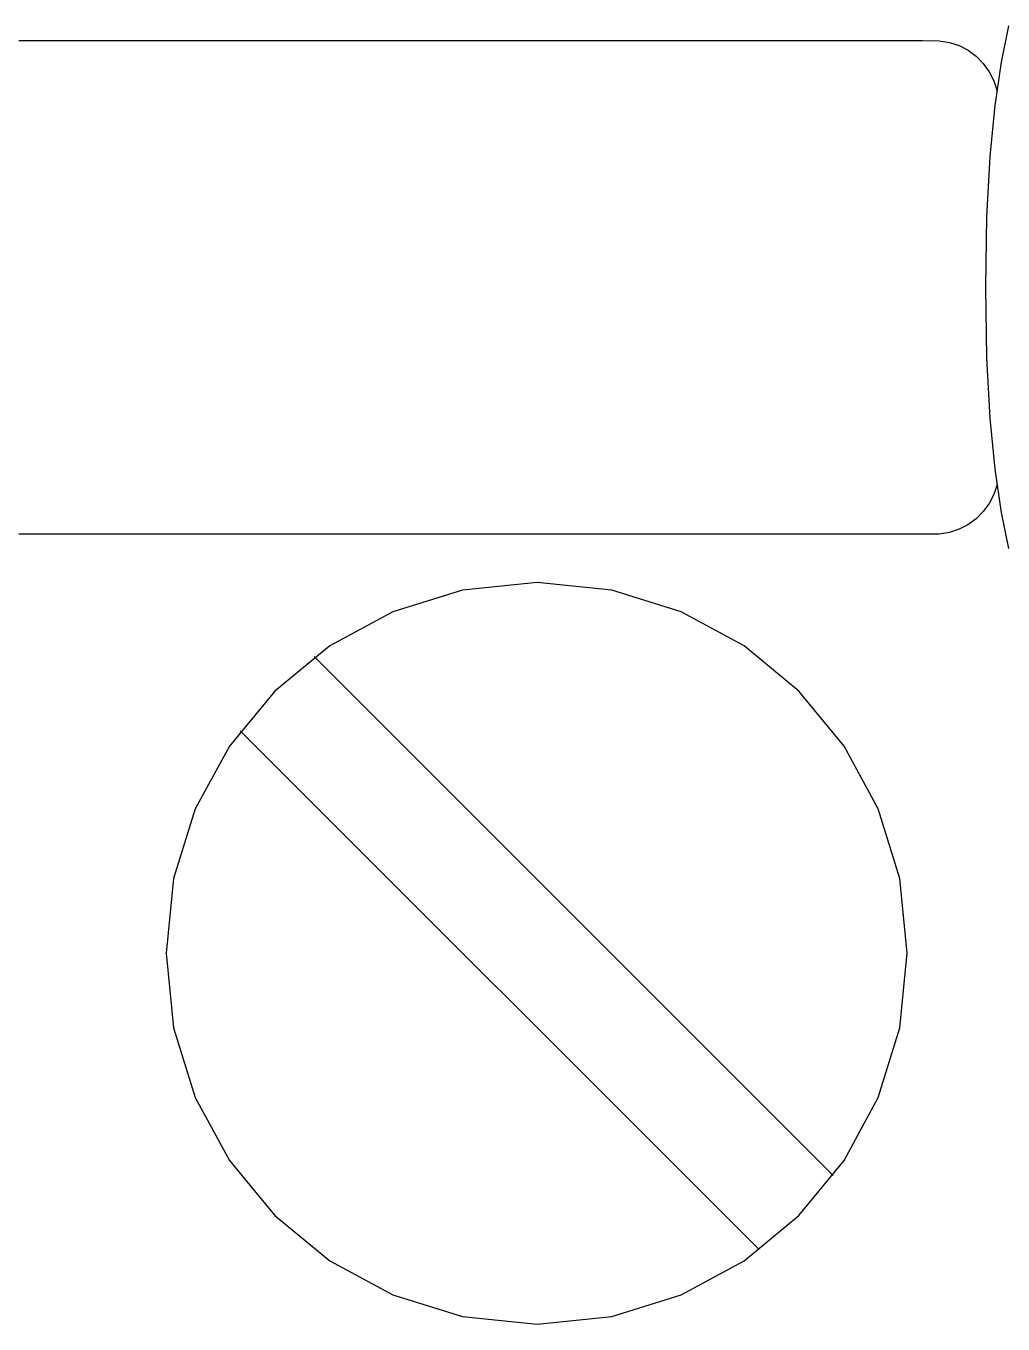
# Model space of a CAD drawing. Extents: x 1 to 47.7, y 0.2 to 35.
# Drawn here: x 34.989 to 35.43, y 6.567 to 7.153 of the extents above; entities that cross this region are included whole.
import ezdxf

# ---------------------------------------------------------------- set-up
doc = ezdxf.new("R2010")
doc.units = 0
doc.header["$MEASUREMENT"] = 0
for name, color, linetype in [('5_1___24__TARGET_LEDS___12', 7, 'CONTINUOUS'), ('6_2___8__INDEPENDENT_INPUT', 7, 'CONTINUOUS'), ('6_3___8__OPTOISO_INDEPENDE', 7, 'CONTINUOUS'), ('6_4___24__OPTOISO_INDEPEND', 7, 'CONTINUOUS'), ('6_5___8__INDEPENDENT_INPUT', 7, 'CONTINUOUS'), ('6_6___8__INDEPENDENT_INPUT', 7, 'CONTINUOUS'), ('6_7___8__OPTOISO_INDEPENDE', 7, 'CONTINUOUS'), ('6_8___8__OPTOISO_INDEPENDE', 7, 'CONTINUOUS')]:
    doc.layers.add(name, color=color, linetype=linetype)

msp = doc.modelspace()

# ---------------------------------------------------------------- linework, layer by layer
at = {"layer": '5_1___24__TARGET_LEDS___12'}
for points in [[(35.43313, 6.91733), (35.42978, 6.9337), (35.42689, 6.95316), (35.42463, 6.97623), (35.42316, 7.00343), (35.42263, 7.0353), (35.42316, 7.06715), (35.42463, 7.09435), (35.42689, 7.11742), (35.42978, 7.13688), (35.43313, 7.15325)], [(34.98619, 7.14665), (34.99894, 7.14666), (35.03826, 7.14666), (35.09708, 7.14666), (35.16711, 7.14666), (35.24009, 7.14666), (35.30776, 7.14666), (35.36185, 7.14666), (35.39409, 7.14666), (35.40159, 7.14659), (35.40626, 7.14586), (35.41064, 7.14441), (35.41468, 7.1423), (35.41832, 7.13959), (35.42151, 7.13634), (35.42419, 7.13262), (35.42629, 7.12849), (35.42776, 7.12401)], [(35.42776, 6.94623), (35.42626, 6.9418), (35.42414, 6.93771), (35.42145, 6.93402), (35.41826, 6.93081), (35.41462, 6.92813), (35.41059, 6.92604), (35.40622, 6.92461), (35.40158, 6.92389), (35.39409, 6.92382), (35.36185, 6.92382), (35.30776, 6.92382), (35.24009, 6.92382), (35.16711, 6.92382), (35.09708, 6.92382), (35.03826, 6.92382), (34.99894, 6.92382), (34.98619, 6.92383)], [(35.35379, 6.63429), (35.11952, 6.86856)], [(35.32037, 6.60087), (35.0861, 6.83514)]]:
    msp.add_lwpolyline(points, dxfattribs=at)
msp.add_lwpolyline([(35.22013, 6.56729), (35.25382, 6.57069), (35.28518, 6.58044), (35.31356, 6.59588), (35.33829, 6.61632), (35.35868, 6.64109), (35.37408, 6.66953), (35.38381, 6.70096), (35.38721, 6.73472), (35.38381, 6.76842), (35.37408, 6.79981), (35.35868, 6.82822), (35.33829, 6.85298), (35.31356, 6.8734), (35.28518, 6.88883), (35.25382, 6.89858), (35.22013, 6.90198), (35.18643, 6.89858), (35.15501, 6.88883), (35.12657, 6.8734), (35.10178, 6.85298), (35.08132, 6.82822), (35.06586, 6.79981), (35.05609, 6.76842), (35.05268, 6.73472), (35.05609, 6.70096), (35.06586, 6.66953), (35.08132, 6.64109), (35.10178, 6.61632), (35.12657, 6.59588), (35.15501, 6.58044), (35.18643, 6.57069)], close=True, dxfattribs=at)
at = {"layer": '6_2___8__INDEPENDENT_INPUT'}
for points in [[(35.43313, 6.91733), (35.42978, 6.9337), (35.42689, 6.95316), (35.42463, 6.97623), (35.42316, 7.00343), (35.42263, 7.0353), (35.42316, 7.06715), (35.42463, 7.09435), (35.42689, 7.11742), (35.42978, 7.13688), (35.43313, 7.15325)], [(34.98619, 7.14665), (34.99894, 7.14666), (35.03826, 7.14666), (35.09708, 7.14666), (35.16711, 7.14666), (35.24009, 7.14666), (35.30776, 7.14666), (35.36185, 7.14666), (35.39409, 7.14666), (35.40159, 7.14659), (35.40626, 7.14586), (35.41064, 7.14441), (35.41468, 7.1423), (35.41832, 7.13959), (35.42151, 7.13634), (35.42419, 7.13262), (35.42629, 7.12849), (35.42776, 7.12401)], [(35.42776, 6.94623), (35.42626, 6.9418), (35.42414, 6.93771), (35.42145, 6.93402), (35.41826, 6.93081), (35.41462, 6.92813), (35.41059, 6.92604), (35.40622, 6.92461), (35.40158, 6.92389), (35.39409, 6.92382), (35.36185, 6.92382), (35.30776, 6.92382), (35.24009, 6.92382), (35.16711, 6.92382), (35.09708, 6.92382), (35.03826, 6.92382), (34.99894, 6.92382), (34.98619, 6.92383)], [(35.35379, 6.63429), (35.11952, 6.86856)], [(35.32037, 6.60087), (35.0861, 6.83514)]]:
    msp.add_lwpolyline(points, dxfattribs=at)
msp.add_lwpolyline([(35.22013, 6.56729), (35.25382, 6.57069), (35.28518, 6.58044), (35.31356, 6.59588), (35.33829, 6.61632), (35.35868, 6.64109), (35.37408, 6.66953), (35.38381, 6.70096), (35.38721, 6.73472), (35.38381, 6.76842), (35.37408, 6.79981), (35.35868, 6.82822), (35.33829, 6.85298), (35.31356, 6.8734), (35.28518, 6.88883), (35.25382, 6.89858), (35.22013, 6.90198), (35.18643, 6.89858), (35.15501, 6.88883), (35.12657, 6.8734), (35.10178, 6.85298), (35.08132, 6.82822), (35.06586, 6.79981), (35.05609, 6.76842), (35.05268, 6.73472), (35.05609, 6.70096), (35.06586, 6.66953), (35.08132, 6.64109), (35.10178, 6.61632), (35.12657, 6.59588), (35.15501, 6.58044), (35.18643, 6.57069)], close=True, dxfattribs=at)
at = {"layer": '6_3___8__OPTOISO_INDEPENDE'}
for points in [[(35.43313, 6.91733), (35.42978, 6.9337), (35.42689, 6.95316), (35.42463, 6.97623), (35.42316, 7.00343), (35.42263, 7.0353), (35.42316, 7.06715), (35.42463, 7.09435), (35.42689, 7.11742), (35.42978, 7.13688), (35.43313, 7.15325)], [(34.98619, 7.14665), (34.99894, 7.14666), (35.03826, 7.14666), (35.09708, 7.14666), (35.16711, 7.14666), (35.24009, 7.14666), (35.30776, 7.14666), (35.36185, 7.14666), (35.39409, 7.14666), (35.40159, 7.14659), (35.40626, 7.14586), (35.41064, 7.14441), (35.41468, 7.1423), (35.41832, 7.13959), (35.42151, 7.13634), (35.42419, 7.13262), (35.42629, 7.12849), (35.42776, 7.12401)], [(35.42776, 6.94623), (35.42626, 6.9418), (35.42414, 6.93771), (35.42145, 6.93402), (35.41826, 6.93081), (35.41462, 6.92813), (35.41059, 6.92604), (35.40622, 6.92461), (35.40158, 6.92389), (35.39409, 6.92382), (35.36185, 6.92382), (35.30776, 6.92382), (35.24009, 6.92382), (35.16711, 6.92382), (35.09708, 6.92382), (35.03826, 6.92382), (34.99894, 6.92382), (34.98619, 6.92383)], [(35.35379, 6.63429), (35.11952, 6.86856)], [(35.32037, 6.60087), (35.0861, 6.83514)]]:
    msp.add_lwpolyline(points, dxfattribs=at)
msp.add_lwpolyline([(35.22013, 6.56729), (35.25382, 6.57069), (35.28518, 6.58044), (35.31356, 6.59588), (35.33829, 6.61632), (35.35868, 6.64109), (35.37408, 6.66953), (35.38381, 6.70096), (35.38721, 6.73472), (35.38381, 6.76842), (35.37408, 6.79981), (35.35868, 6.82822), (35.33829, 6.85298), (35.31356, 6.8734), (35.28518, 6.88883), (35.25382, 6.89858), (35.22013, 6.90198), (35.18643, 6.89858), (35.15501, 6.88883), (35.12657, 6.8734), (35.10178, 6.85298), (35.08132, 6.82822), (35.06586, 6.79981), (35.05609, 6.76842), (35.05268, 6.73472), (35.05609, 6.70096), (35.06586, 6.66953), (35.08132, 6.64109), (35.10178, 6.61632), (35.12657, 6.59588), (35.15501, 6.58044), (35.18643, 6.57069)], close=True, dxfattribs=at)
at = {"layer": '6_4___24__OPTOISO_INDEPEND'}
for points in [[(35.43313, 6.91733), (35.42978, 6.9337), (35.42689, 6.95316), (35.42463, 6.97623), (35.42316, 7.00343), (35.42263, 7.0353), (35.42316, 7.06715), (35.42463, 7.09435), (35.42689, 7.11742), (35.42978, 7.13688), (35.43313, 7.15325)], [(34.98619, 7.14665), (34.99894, 7.14666), (35.03826, 7.14666), (35.09708, 7.14666), (35.16711, 7.14666), (35.24009, 7.14666), (35.30776, 7.14666), (35.36185, 7.14666), (35.39409, 7.14666), (35.40159, 7.14659), (35.40626, 7.14586), (35.41064, 7.14441), (35.41468, 7.1423), (35.41832, 7.13959), (35.42151, 7.13634), (35.42419, 7.13262), (35.42629, 7.12849), (35.42776, 7.12401)], [(35.42776, 6.94623), (35.42626, 6.9418), (35.42414, 6.93771), (35.42145, 6.93402), (35.41826, 6.93081), (35.41462, 6.92813), (35.41059, 6.92604), (35.40622, 6.92461), (35.40158, 6.92389), (35.39409, 6.92382), (35.36185, 6.92382), (35.30776, 6.92382), (35.24009, 6.92382), (35.16711, 6.92382), (35.09708, 6.92382), (35.03826, 6.92382), (34.99894, 6.92382), (34.98619, 6.92383)], [(35.35379, 6.63429), (35.11952, 6.86856)], [(35.32037, 6.60087), (35.0861, 6.83514)]]:
    msp.add_lwpolyline(points, dxfattribs=at)
msp.add_lwpolyline([(35.22013, 6.56729), (35.25382, 6.57069), (35.28518, 6.58044), (35.31356, 6.59588), (35.33829, 6.61632), (35.35868, 6.64109), (35.37408, 6.66953), (35.38381, 6.70096), (35.38721, 6.73472), (35.38381, 6.76842), (35.37408, 6.79981), (35.35868, 6.82822), (35.33829, 6.85298), (35.31356, 6.8734), (35.28518, 6.88883), (35.25382, 6.89858), (35.22013, 6.90198), (35.18643, 6.89858), (35.15501, 6.88883), (35.12657, 6.8734), (35.10178, 6.85298), (35.08132, 6.82822), (35.06586, 6.79981), (35.05609, 6.76842), (35.05268, 6.73472), (35.05609, 6.70096), (35.06586, 6.66953), (35.08132, 6.64109), (35.10178, 6.61632), (35.12657, 6.59588), (35.15501, 6.58044), (35.18643, 6.57069)], close=True, dxfattribs=at)
at = {"layer": '6_5___8__INDEPENDENT_INPUT'}
for points in [[(35.43313, 6.91733), (35.42978, 6.9337), (35.42689, 6.95316), (35.42463, 6.97623), (35.42316, 7.00343), (35.42263, 7.0353), (35.42316, 7.06715), (35.42463, 7.09435), (35.42689, 7.11742), (35.42978, 7.13688), (35.43313, 7.15325)], [(34.98619, 7.14665), (34.99894, 7.14666), (35.03826, 7.14666), (35.09708, 7.14666), (35.16711, 7.14666), (35.24009, 7.14666), (35.30776, 7.14666), (35.36185, 7.14666), (35.39409, 7.14666), (35.40159, 7.14659), (35.40626, 7.14586), (35.41064, 7.14441), (35.41468, 7.1423), (35.41832, 7.13959), (35.42151, 7.13634), (35.42419, 7.13262), (35.42629, 7.12849), (35.42776, 7.12401)], [(35.42776, 6.94623), (35.42626, 6.9418), (35.42414, 6.93771), (35.42145, 6.93402), (35.41826, 6.93081), (35.41462, 6.92813), (35.41059, 6.92604), (35.40622, 6.92461), (35.40158, 6.92389), (35.39409, 6.92382), (35.36185, 6.92382), (35.30776, 6.92382), (35.24009, 6.92382), (35.16711, 6.92382), (35.09708, 6.92382), (35.03826, 6.92382), (34.99894, 6.92382), (34.98619, 6.92383)], [(35.35379, 6.63429), (35.11952, 6.86856)], [(35.32037, 6.60087), (35.0861, 6.83514)]]:
    msp.add_lwpolyline(points, dxfattribs=at)
msp.add_lwpolyline([(35.22013, 6.56729), (35.25382, 6.57069), (35.28518, 6.58044), (35.31356, 6.59588), (35.33829, 6.61632), (35.35868, 6.64109), (35.37408, 6.66953), (35.38381, 6.70096), (35.38721, 6.73472), (35.38381, 6.76842), (35.37408, 6.79981), (35.35868, 6.82822), (35.33829, 6.85298), (35.31356, 6.8734), (35.28518, 6.88883), (35.25382, 6.89858), (35.22013, 6.90198), (35.18643, 6.89858), (35.15501, 6.88883), (35.12657, 6.8734), (35.10178, 6.85298), (35.08132, 6.82822), (35.06586, 6.79981), (35.05609, 6.76842), (35.05268, 6.73472), (35.05609, 6.70096), (35.06586, 6.66953), (35.08132, 6.64109), (35.10178, 6.61632), (35.12657, 6.59588), (35.15501, 6.58044), (35.18643, 6.57069)], close=True, dxfattribs=at)
at = {"layer": '6_6___8__INDEPENDENT_INPUT'}
for points in [[(35.43313, 6.91733), (35.42978, 6.9337), (35.42689, 6.95316), (35.42463, 6.97623), (35.42316, 7.00343), (35.42263, 7.0353), (35.42316, 7.06715), (35.42463, 7.09435), (35.42689, 7.11742), (35.42978, 7.13688), (35.43313, 7.15325)], [(34.98619, 7.14665), (34.99894, 7.14666), (35.03826, 7.14666), (35.09708, 7.14666), (35.16711, 7.14666), (35.24009, 7.14666), (35.30776, 7.14666), (35.36185, 7.14666), (35.39409, 7.14666), (35.40159, 7.14659), (35.40626, 7.14586), (35.41064, 7.14441), (35.41468, 7.1423), (35.41832, 7.13959), (35.42151, 7.13634), (35.42419, 7.13262), (35.42629, 7.12849), (35.42776, 7.12401)], [(35.42776, 6.94623), (35.42626, 6.9418), (35.42414, 6.93771), (35.42145, 6.93402), (35.41826, 6.93081), (35.41462, 6.92813), (35.41059, 6.92604), (35.40622, 6.92461), (35.40158, 6.92389), (35.39409, 6.92382), (35.36185, 6.92382), (35.30776, 6.92382), (35.24009, 6.92382), (35.16711, 6.92382), (35.09708, 6.92382), (35.03826, 6.92382), (34.99894, 6.92382), (34.98619, 6.92383)], [(35.35379, 6.63429), (35.11952, 6.86856)], [(35.32037, 6.60087), (35.0861, 6.83514)]]:
    msp.add_lwpolyline(points, dxfattribs=at)
msp.add_lwpolyline([(35.22013, 6.56729), (35.25382, 6.57069), (35.28518, 6.58044), (35.31356, 6.59588), (35.33829, 6.61632), (35.35868, 6.64109), (35.37408, 6.66953), (35.38381, 6.70096), (35.38721, 6.73472), (35.38381, 6.76842), (35.37408, 6.79981), (35.35868, 6.82822), (35.33829, 6.85298), (35.31356, 6.8734), (35.28518, 6.88883), (35.25382, 6.89858), (35.22013, 6.90198), (35.18643, 6.89858), (35.15501, 6.88883), (35.12657, 6.8734), (35.10178, 6.85298), (35.08132, 6.82822), (35.06586, 6.79981), (35.05609, 6.76842), (35.05268, 6.73472), (35.05609, 6.70096), (35.06586, 6.66953), (35.08132, 6.64109), (35.10178, 6.61632), (35.12657, 6.59588), (35.15501, 6.58044), (35.18643, 6.57069)], close=True, dxfattribs=at)
at = {"layer": '6_7___8__OPTOISO_INDEPENDE'}
for points in [[(35.43313, 6.91733), (35.42978, 6.9337), (35.42689, 6.95316), (35.42463, 6.97623), (35.42316, 7.00343), (35.42263, 7.0353), (35.42316, 7.06715), (35.42463, 7.09435), (35.42689, 7.11742), (35.42978, 7.13688), (35.43313, 7.15325)], [(34.98619, 7.14665), (34.99894, 7.14666), (35.03826, 7.14666), (35.09708, 7.14666), (35.16711, 7.14666), (35.24009, 7.14666), (35.30776, 7.14666), (35.36185, 7.14666), (35.39409, 7.14666), (35.40159, 7.14659), (35.40626, 7.14586), (35.41064, 7.14441), (35.41468, 7.1423), (35.41832, 7.13959), (35.42151, 7.13634), (35.42419, 7.13262), (35.42629, 7.12849), (35.42776, 7.12401)], [(35.42776, 6.94623), (35.42626, 6.9418), (35.42414, 6.93771), (35.42145, 6.93402), (35.41826, 6.93081), (35.41462, 6.92813), (35.41059, 6.92604), (35.40622, 6.92461), (35.40158, 6.92389), (35.39409, 6.92382), (35.36185, 6.92382), (35.30776, 6.92382), (35.24009, 6.92382), (35.16711, 6.92382), (35.09708, 6.92382), (35.03826, 6.92382), (34.99894, 6.92382), (34.98619, 6.92383)], [(35.35379, 6.63429), (35.11952, 6.86856)], [(35.32037, 6.60087), (35.0861, 6.83514)]]:
    msp.add_lwpolyline(points, dxfattribs=at)
msp.add_lwpolyline([(35.22013, 6.56729), (35.25382, 6.57069), (35.28518, 6.58044), (35.31356, 6.59588), (35.33829, 6.61632), (35.35868, 6.64109), (35.37408, 6.66953), (35.38381, 6.70096), (35.38721, 6.73472), (35.38381, 6.76842), (35.37408, 6.79981), (35.35868, 6.82822), (35.33829, 6.85298), (35.31356, 6.8734), (35.28518, 6.88883), (35.25382, 6.89858), (35.22013, 6.90198), (35.18643, 6.89858), (35.15501, 6.88883), (35.12657, 6.8734), (35.10178, 6.85298), (35.08132, 6.82822), (35.06586, 6.79981), (35.05609, 6.76842), (35.05268, 6.73472), (35.05609, 6.70096), (35.06586, 6.66953), (35.08132, 6.64109), (35.10178, 6.61632), (35.12657, 6.59588), (35.15501, 6.58044), (35.18643, 6.57069)], close=True, dxfattribs=at)
at = {"layer": '6_8___8__OPTOISO_INDEPENDE'}
for points in [[(35.43313, 6.91733), (35.42978, 6.9337), (35.42689, 6.95316), (35.42463, 6.97623), (35.42316, 7.00343), (35.42263, 7.0353), (35.42316, 7.06715), (35.42463, 7.09435), (35.42689, 7.11742), (35.42978, 7.13688), (35.43313, 7.15325)], [(34.98619, 7.14665), (34.99894, 7.14666), (35.03826, 7.14666), (35.09708, 7.14666), (35.16711, 7.14666), (35.24009, 7.14666), (35.30776, 7.14666), (35.36185, 7.14666), (35.39409, 7.14666), (35.40159, 7.14659), (35.40626, 7.14586), (35.41064, 7.14441), (35.41468, 7.1423), (35.41832, 7.13959), (35.42151, 7.13634), (35.42419, 7.13262), (35.42629, 7.12849), (35.42776, 7.12401)], [(35.42776, 6.94623), (35.42626, 6.9418), (35.42414, 6.93771), (35.42145, 6.93402), (35.41826, 6.93081), (35.41462, 6.92813), (35.41059, 6.92604), (35.40622, 6.92461), (35.40158, 6.92389), (35.39409, 6.92382), (35.36185, 6.92382), (35.30776, 6.92382), (35.24009, 6.92382), (35.16711, 6.92382), (35.09708, 6.92382), (35.03826, 6.92382), (34.99894, 6.92382), (34.98619, 6.92383)], [(35.35379, 6.63429), (35.11952, 6.86856)], [(35.32037, 6.60087), (35.0861, 6.83514)]]:
    msp.add_lwpolyline(points, dxfattribs=at)
msp.add_lwpolyline([(35.22013, 6.56729), (35.25382, 6.57069), (35.28518, 6.58044), (35.31356, 6.59588), (35.33829, 6.61632), (35.35868, 6.64109), (35.37408, 6.66953), (35.38381, 6.70096), (35.38721, 6.73472), (35.38381, 6.76842), (35.37408, 6.79981), (35.35868, 6.82822), (35.33829, 6.85298), (35.31356, 6.8734), (35.28518, 6.88883), (35.25382, 6.89858), (35.22013, 6.90198), (35.18643, 6.89858), (35.15501, 6.88883), (35.12657, 6.8734), (35.10178, 6.85298), (35.08132, 6.82822), (35.06586, 6.79981), (35.05609, 6.76842), (35.05268, 6.73472), (35.05609, 6.70096), (35.06586, 6.66953), (35.08132, 6.64109), (35.10178, 6.61632), (35.12657, 6.59588), (35.15501, 6.58044), (35.18643, 6.57069)], close=True, dxfattribs=at)

doc.saveas('drawing.dxf')
